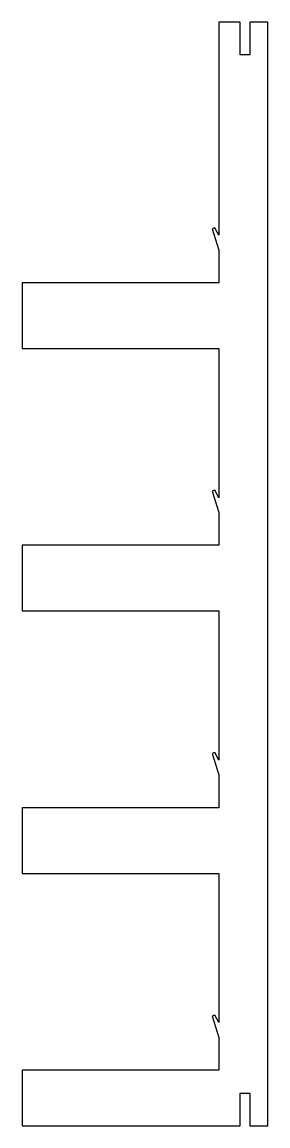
# Model space of a CAD drawing. Header units: metres. Extents: x -60 to 15, y 0 to 336.
import ezdxf

# ---------------------------------------------------------------- set-up
doc = ezdxf.new("R2010")
doc.units = ezdxf.units.M

msp = doc.modelspace()

# ---------------------------------------------------------------- linework, layer by layer
for p, q in [((6.5, 336.5), (0, 336.5)), ((0, 336.5), (0, 271.5)), ((6.5, 326.5), (6.5, 336.5)), ((15, 336.5), (9.5, 336.5)), ((9.5, 336.5), (9.5, 326.5)), ((15, 0), (15, 336.5)), ((9.5, 326.5), (6.5, 326.5)), ((-1.2, 273.8), (-2, 273.5)), ((-2, 273.5), (0, 267)), ((0, 271.5), (-1.2, 273.8)), ((0, 267), (0, 257)), ((0, 257), (-60, 257)), ((-60, 257), (-60, 237)), ((-60, 237), (0, 237)), ((0, 237), (0, 191.5)), ((-1.2, 193.8), (-2, 193.5)), ((-2, 193.5), (0, 187)), ((0, 191.5), (-1.2, 193.8)), ((0, 187), (0, 177)), ((0, 177), (-60, 177)), ((-60, 177), (-60, 157)), ((-60, 157), (0, 157)), ((0, 157), (0, 111.5)), ((-1.2, 113.8), (-2, 113.5)), ((-2, 113.5), (0, 107)), ((0, 111.5), (-1.2, 113.8)), ((0, 107), (0, 97)), ((0, 97), (-60, 97)), ((-60, 97), (-60, 77)), ((-60, 77), (0, 77)), ((0, 77), (0, 31.5)), ((-1.2, 33.8), (-2, 33.5)), ((0, 31.5), (-1.2, 33.8)), ((-2, 33.5), (0, 27)), ((0, 27), (0, 17)), ((-60, 17), (-60, 0)), ((0, 17), (-60, 17)), ((6.5, 0), (6.5, 10)), ((6.5, 10), (9.5, 10)), ((9.5, 10), (9.5, 0)), ((-60, 0), (6.5, 0)), ((9.5, 0), (15, 0))]:
    msp.add_line(p, q)

doc.saveas('drawing.dxf')
